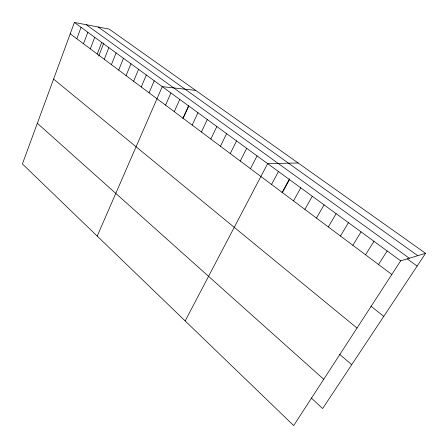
<?xml version="1.0" encoding="UTF-8"?>
<svg xmlns="http://www.w3.org/2000/svg" width="448" height="448" viewBox="0 0 448 448"><rect width="100%" height="100%" fill="white"/><g stroke="black" fill="none" stroke-linecap="round" stroke-linejoin="round"><path stroke-width="0.67" d="M74.396 22.45L22.4 163.957L293.681 425.55L400.686 260.831L425.6 253.316L109.211 29.114L74.396 22.45L400.686 260.831M76.81 38.746L81.06 27.322M83.502 43.758L87.836 32.273M90.311 48.849L94.724 37.307M97.227 54.023L101.73 42.42M98.722 56.045L103.807 42.991M104.261 59.287L108.853 47.622M111.412 64.641L116.094 52.914M118.686 70.084L123.458 58.296M126.084 75.617L130.95 63.767M133.61 81.25L138.572 69.339M141.271 86.979L146.328 75.006M149.061 92.809L154.224 80.774M97.199 236.085L162.26 86.643L195.664 90.378M165.542 105.14L170.923 92.971M174.255 111.664L179.754 99.428M182.868 118.39L188.759 105.487M183.137 118.311L188.759 106.002M192.192 125.087L197.943 112.711M201.426 131.992L207.306 119.554M210.846 139.042L216.854 126.532M220.455 146.233L226.598 133.65M230.255 153.563L236.544 140.913M240.257 161.05L246.697 148.327M250.471 168.689L257.057 155.898M185.181 320.925L267.635 163.626L298.116 162.977M271.538 184.453L278.443 171.522M281.949 192.73L289.559 178.73M282.414 192.59L289.481 179.586M293.518 200.9L300.759 187.83M304.87 209.395L312.29 196.252M316.467 218.075L324.072 204.859M328.328 226.946L336.123 213.662M340.452 236.023L348.449 222.667M352.862 245.302L361.054 231.879M365.551 254.8L373.957 241.304M378.538 264.516L387.167 250.953M425.6 253.316L322.655 408.531L311.164 397.93M98.118 26.992L417.771 255.679M86.29 24.73L409.315 258.233M407.232 258.888L417.144 266.067M70.218 33.818L391.832 274.467M370.849 306.135L383.785 316.366M53.581 79.094L357.017 328.059M339.539 354.234L351.73 364.689M37.346 123.278L323.73 379.288"/></g></svg>
